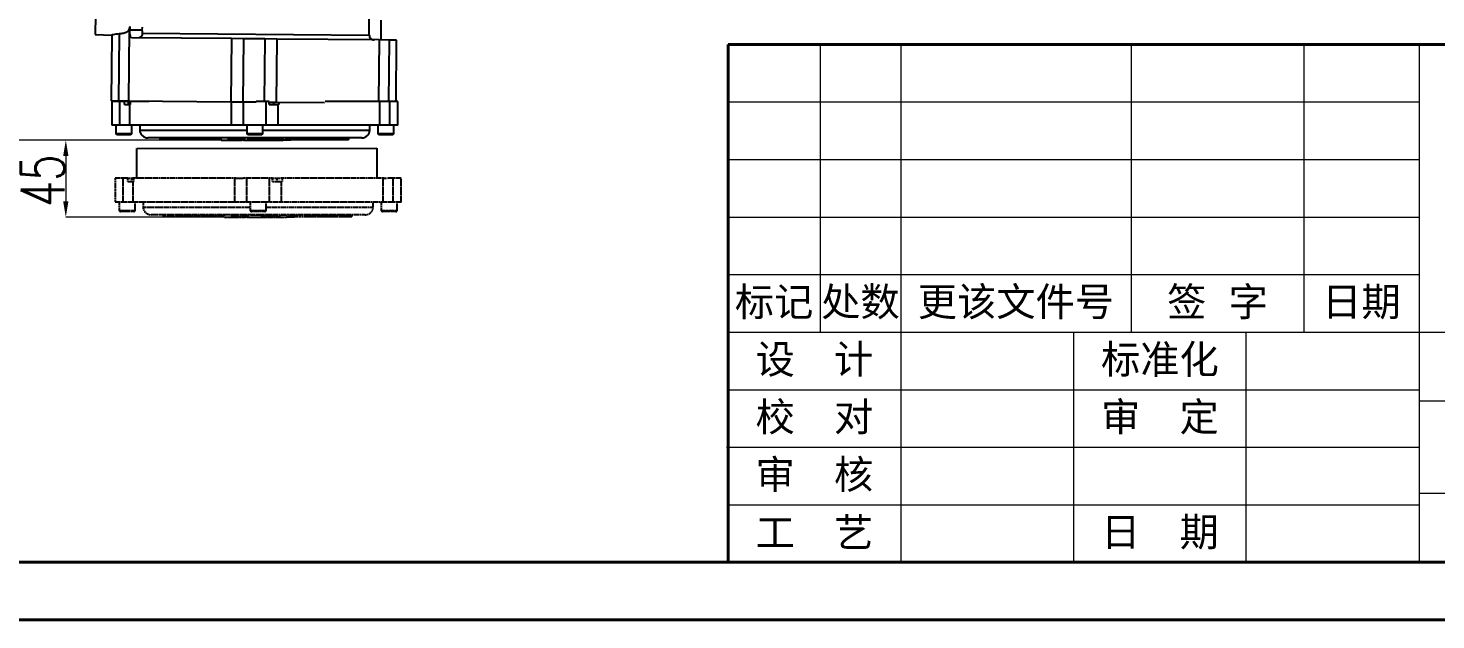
# Model space of a CAD drawing. Header units: millimetres. Extents: x 2055 to 5101, y 917 to 3070.
# Drawn here: x 3318 to 4205, y 917 to 1289 of the extents above; entities that cross this region are included whole.
import ezdxf

# ---------------------------------------------------------------- set-up
doc = ezdxf.new("R2010")
doc.units = ezdxf.units.MM
doc.linetypes.add('DASHED', pattern=[0.75, 0.5, -0.25])
for name, color, linetype, lineweight in [('AM_5', 3, 'Continuous', 25), ('AM_BOR', 7, 'Continuous', 50), ('文字', 7, 'Continuous', 13), ('粗实线', 7, 'Continuous', 40), ('细实线', 3, 'Continuous', 13)]:
    doc.layers.add(name, color=color, linetype=linetype, lineweight=lineweight)
doc.styles.add('SLDTEXTSTYLE1', font='txt.shx', dxfattribs={"width": 0.7, "bigfont": 'gbcbig.shx'})
doc.styles.get("Standard").update_dxf_attribs({"font": 'arial.ttf'})
doc.dimstyles.new('SLDDIMSTYLE12$0', dxfattribs={"dimtxt": 12, "dimasz": 10, "dimexe": 0, "dimexo": 0.0625, "dimgap": 0.875, "dimtad": 1, "dimdec": 1, "dimlfac": 1.8, "dimrnd": 1e-09, "dimzin": 12, "dimdsep": 46, "dimtxsty": 'SLDTEXTSTYLE1', "dimcen": 0.09, "dimdle": 8.16, "dimclrd": 3, "dimclre": 3, "dimadec": 0, "dimazin": 3, "dimtfac": 1, "dimtdec": 1, "dimtofl": 0, "dimtmove": 0, "dimatfit": 3, "dimfxl": 0, "dimfrac": 2, "dimtolj": 1, "dimlwd": 5, "dimlwe": 5, "dimarcsym": 0})

# ---------------------------------------------------------------- blocks, each defined once
blk = doc.blocks.new('*D70')
at = {"layer": 'AM_5', "color": 3, "lineweight": 5, "transparency": 16777216}
blk.add_line((3463.19, 1557.69), (3097.12, 1557.69), dxfattribs=at)
at = {"layer": 'AM_5', "color": 3, "linetype": 'Continuous', "lineweight": 5, "transparency": 16777216}
for p, q in [((3097.12, 1547.69), (3097.12, 1228.81)), ((3461.3, 1218.81), (3097.12, 1218.81))]:
    blk.add_line(p, q, dxfattribs=at)
at = {"layer": 'AM_5', "color": 3, "transparency": 16777216}
for points in [[(3095.45, 1547.69), (3098.79, 1547.69), (3097.12, 1557.69)], [(3095.45, 1228.81), (3098.79, 1228.81), (3097.12, 1218.81)]]:
    blk.add_solid(points, dxfattribs=at)
at = {"layer": 'Defpoints', "color": 0, "transparency": 16777216}
for p in [(3463.26, 1557.69), (3097.12, 1218.81), (3461.36, 1218.81)]:
    blk.add_point(p, dxfattribs=at)
at = {"layer": 'AM_5', "color": 0, "transparency": 16777216, "insert": (3082.53, 1329.07), "char_height": 12, "attachment_point": 5, "rotation": 90, "style": 'SLDTEXTSTYLE1'}
blk.add_mtext('\\A1;{\\H2.28571x;340}', dxfattribs=at)
blk = doc.blocks.new('*D79')
at = {"layer": 'AM_5', "color": 3, "lineweight": 5, "transparency": 16777216}
blk.add_line((3461.3, 1218.81), (3342.15, 1218.81), dxfattribs=at)
at = {"layer": 'AM_5', "color": 3, "linetype": 'Continuous', "lineweight": 5, "transparency": 16777216}
for p, q in [((3342.15, 1208.81), (3342.15, 1180.33)), ((3460.41, 1170.33), (3342.15, 1170.33))]:
    blk.add_line(p, q, dxfattribs=at)
at = {"layer": 'AM_5', "color": 3, "transparency": 16777216}
for points in [[(3340.49, 1208.81), (3343.82, 1208.81), (3342.15, 1218.81)], [(3340.49, 1180.33), (3343.82, 1180.33), (3342.15, 1170.33)]]:
    blk.add_solid(points, dxfattribs=at)
at = {"layer": 'Defpoints', "color": 0, "transparency": 16777216}
for p in [(3461.36, 1218.81), (3342.15, 1170.33), (3460.47, 1170.33)]:
    blk.add_point(p, dxfattribs=at)
at = {"layer": 'AM_5', "color": 0, "transparency": 16777216, "insert": (3327.56, 1193.26), "char_height": 12, "attachment_point": 5, "rotation": 90, "style": 'SLDTEXTSTYLE1'}
blk.add_mtext('\\A1;{\\H2.28571x;45}', dxfattribs=at)
blk = doc.blocks.new('rA3')
at = {"layer": '粗实线'}
for p, q in [((568.38, 174.26), (568.38, 129.26)), ((748.38, 174.26), (568.38, 174.26)), ((358.38, 129.26), (748.38, 129.26)), ((333.38, 124.26), (753.38, 124.26))]:
    blk.add_line(p, q, dxfattribs=at)
at = {"layer": '细实线'}
for p, q in [((576.38, 174.26), (576.38, 149.26)), ((583.38, 174.26), (583.38, 149.26)), ((603.38, 174.26), (603.38, 149.26)), ((618.38, 174.26), (618.38, 149.26)), ((628.38, 174.26), (628.38, 129.26)), ((568.38, 169.26), (628.38, 169.26)), ((628.38, 169.26), (628.38, 129.26)), ((568.38, 164.26), (628.38, 164.26)), ((568.38, 159.26), (628.38, 159.26)), ((568.38, 154.26), (628.38, 154.26)), ((568.38, 149.26), (688.38, 149.26)), ((583.38, 149.26), (583.38, 129.26)), ((598.38, 149.26), (598.38, 129.26)), ((613.38, 129.26), (613.38, 149.26)), ((568.38, 144.26), (628.38, 144.26)), ((688.38, 143.26), (628.38, 143.26)), ((568.25, 139.26), (628.38, 139.26)), ((628.38, 135.26), (688.38, 135.26)), ((568.38, 134.26), (628.38, 134.26))]:
    blk.add_line(p, q, dxfattribs=at)
at = {"layer": '文字', "char_height": 2.5, "width": 72, "attachment_point": 5}
for s, insert in [('{\\fSimSun|b0|i0|c134|p2;标记}', (572.38, 151.76)), ('{\\fSimSun|b0|i0|c134|p2;处数}', (579.88, 151.76)), ('{\\fSimSun|b0|i0|c134|p2;更该文件号}', (593.38, 151.76)), ('{\\fSimSun|b0|i0|c134|p54;签}  {\\fSimSun|b0|i0|c134|p54;字}', (610.88, 151.76)), ('{\\fSimSun|b0|i0|c134|p54;日期}', (623.38, 151.76)), ('{\\fSimSun|b0|i0|c134|p2;设  计}', (575.88, 146.76)), ('{\\fSimSun|b0|i0|c134|p2;标准化}', (605.88, 146.76)), ('{\\fSimSun|b0|i0|c134|p2;校  对}', (575.88, 141.76)), ('{\\fSimSun|b0|i0|c134|p2;审  定}', (605.88, 141.76)), ('{\\fSimSun|b0|i0|c134|p2;审  核}', (575.88, 136.76)), ('{\\fSimSun|b0|i0|c134|p2;工  艺}', (575.88, 131.76)), ('{\\fSimSun|b0|i0|c134|p2;日  期}', (605.88, 131.76))]:
    blk.add_mtext(s, dxfattribs=dict(at, insert=insert))

msp = doc.modelspace()

# ---------------------------------------------------------------- linework, layer by layer
at = {"color": 7, "linetype": 'Continuous', "lineweight": 25}
for p, q in [((3533.236, 1285.033), (3533.785, 1344.336)), ((3361.196, 1335.5), (3360.733, 1285.502)), ((3540.651, 1281.964), (3540.767, 1294.49)), ((3360.733, 1285.502), (3371.125, 1285.043)), ((3375.704, 1285.747), (3375.313, 1243.492)), ((3382.056, 1288.907), (3381.635, 1243.434)), ((3382.46, 1290.368), (3382.056, 1288.907)), ((3382.46, 1290.368), (3382.442, 1288.428)), ((3382.442, 1288.428), (3390.119, 1288.357)), ((3390.134, 1289.952), (3390.119, 1288.357)), ((3390.199, 1286.357), (3533.236, 1285.033)), ((3371.029, 1285.071), (3370.645, 1243.536)), ((3446.399, 1282.836), (3383.606, 1283.417)), ((3446.399, 1282.836), (3446.029, 1242.838)), ((3453.971, 1282.766), (3446.399, 1282.836)), ((3453.971, 1282.766), (3453.601, 1242.768)), ((3467.451, 1282.641), (3453.971, 1282.766)), ((3467.451, 1282.641), (3467.087, 1243.314)), ((3475.023, 1282.571), (3467.451, 1282.641)), ((3475.023, 1282.571), (3474.653, 1242.573)), ((3539.417, 1281.975), (3475.023, 1282.571)), ((3539.417, 1281.975), (3539.059, 1243.314)), ((3545.739, 1281.917), (3539.417, 1281.975)), ((3545.739, 1281.917), (3545.382, 1243.314)), ((3550.407, 1281.874), (3545.739, 1281.917)), ((3550.05, 1243.314), (3550.407, 1281.874)), ((3375.313, 1243.492), (3370.645, 1243.536)), ((3371.058, 1243.314), (3371.058, 1228.314)), ((3376.083, 1243.314), (3371.058, 1243.314)), ((3381.635, 1243.434), (3375.313, 1243.492)), ((3375.658, 1243.489), (3375.658, 1243.314)), ((3376.083, 1228.314), (3376.083, 1243.314)), ((3379.163, 1243.314), (3376.083, 1243.314)), ((3379.163, 1241.314), (3379.163, 1243.314)), ((3381.599, 1243.314), (3379.163, 1243.314)), ((3379.163, 1241.314), (3382.524, 1241.314)), ((3381.599, 1241.314), (3381.599, 1243.314)), ((3382.616, 1243.314), (3381.599, 1243.314)), ((3446.029, 1242.838), (3381.635, 1243.434)), ((3381.658, 1243.314), (3381.658, 1243.434)), ((3382.524, 1228.314), (3382.524, 1241.314)), ((3382.524, 1241.314), (3382.616, 1241.314)), ((3382.616, 1243.314), (3382.616, 1241.314)), ((3394.649, 1243.314), (3382.616, 1243.314)), ((3388.658, 1243.369), (3388.658, 1243.314)), ((3453.601, 1242.768), (3446.029, 1242.838)), ((3446.439, 1228.314), (3446.439, 1242.834)), ((3461.986, 1242.69), (3453.601, 1242.768)), ((3454.008, 1228.314), (3454.008, 1242.764)), ((3468.309, 1243.314), (3461.997, 1243.314)), ((3468.309, 1228.314), (3468.309, 1243.314)), ((3470.09, 1243.314), (3468.309, 1243.314)), ((3470.09, 1241.314), (3470.09, 1243.314)), ((3474.653, 1242.573), (3470.09, 1242.615)), ((3470.09, 1241.314), (3475.877, 1241.314)), ((3470.242, 1241.314), (3470.242, 1242.614)), ((3473.034, 1241.314), (3473.034, 1242.588)), ((3505.078, 1242.292), (3474.653, 1242.573)), ((3475.877, 1228.314), (3475.877, 1241.314)), ((3475.877, 1241.314), (3476.361, 1241.314)), ((3476.361, 1242.557), (3476.361, 1241.314)), ((3539.792, 1243.314), (3505.44, 1243.314)), ((3539.792, 1228.314), (3539.792, 1243.314)), ((3546.233, 1243.314), (3539.792, 1243.314)), ((3546.233, 1228.314), (3546.233, 1243.314)), ((3551.258, 1243.314), (3546.233, 1243.314)), ((3551.258, 1228.314), (3551.258, 1243.314)), ((3376.083, 1228.314), (3371.058, 1228.314)), ((3373.658, 1228.314), (3373.658, 1223.064)), ((3382.524, 1228.314), (3376.083, 1228.314)), ((3446.439, 1228.314), (3382.524, 1228.314)), ((3383.658, 1223.064), (3383.658, 1228.314)), ((3388.658, 1228.314), (3388.74, 1225.183)), ((3388.74, 1225.183), (3456.158, 1225.183)), ((3454.008, 1228.314), (3446.439, 1228.314)), ((3468.309, 1228.314), (3454.008, 1228.314)), ((3456.158, 1228.314), (3456.158, 1223.064)), ((3466.158, 1223.064), (3466.158, 1228.314)), ((3466.158, 1225.183), (3533.576, 1225.183)), ((3475.877, 1228.314), (3468.309, 1228.314)), ((3539.792, 1228.314), (3475.877, 1228.314)), ((3533.576, 1225.183), (3533.658, 1228.314)), ((3538.658, 1228.314), (3538.658, 1223.064)), ((3546.233, 1228.314), (3539.792, 1228.314)), ((3551.258, 1228.314), (3546.233, 1228.314)), ((3548.658, 1223.064), (3548.658, 1228.314)), ((3373.658, 1223.064), (3378.658, 1223.064)), ((3378.658, 1222.314), (3374.408, 1222.314)), ((3378.658, 1223.064), (3383.658, 1223.064)), ((3382.908, 1222.314), (3378.658, 1222.314)), ((3528.578, 1220.314), (3393.738, 1220.314)), ((3401.54, 1219.314), (3401.54, 1220.314)), ((3401.54, 1219.314), (3410.456, 1219.314)), ((3402.683, 1219.314), (3402.683, 1219.189)), ((3409.791, 1219.314), (3409.791, 1219.189)), ((3410.456, 1219.314), (3410.456, 1220.314)), ((3410.456, 1219.314), (3410.636, 1219.314)), ((3410.636, 1219.314), (3410.636, 1220.314)), ((3410.67, 1219.189), (3410.67, 1220.314)), ((3411.713, 1219.314), (3411.713, 1220.314)), ((3411.713, 1219.314), (3412.001, 1219.314)), ((3411.861, 1219.189), (3411.861, 1219.314)), ((3412.028, 1219.314), (3412.028, 1220.314)), ((3412.028, 1219.314), (3412.596, 1219.314)), ((3412.596, 1219.314), (3412.596, 1220.314)), ((3413.593, 1219.314), (3413.593, 1220.314)), ((3413.593, 1219.314), (3414.19, 1219.314)), ((3414.19, 1219.314), (3414.19, 1220.314)), ((3415.194, 1219.314), (3415.194, 1220.314)), ((3415.194, 1219.314), (3415.223, 1219.314)), ((3415.223, 1219.314), (3415.223, 1220.314)), ((3415.223, 1219.314), (3415.764, 1219.314)), ((3415.764, 1219.314), (3415.764, 1220.314)), ((3416.731, 1219.314), (3416.731, 1220.314)), ((3416.731, 1219.314), (3417.072, 1219.314)), ((3417.072, 1219.314), (3417.072, 1220.314)), ((3418.002, 1219.314), (3418.002, 1220.314)), ((3418.002, 1219.314), (3418.739, 1219.314)), ((3418.535, 1219.189), (3418.535, 1219.314)), ((3418.739, 1219.314), (3418.739, 1220.314)), ((3418.739, 1219.314), (3420.035, 1219.314)), ((3420.035, 1219.314), (3420.035, 1220.314)), ((3420.035, 1219.314), (3421.728, 1219.314)), ((3421.728, 1219.314), (3421.728, 1220.314)), ((3421.761, 1219.314), (3422.045, 1219.314)), ((3422.045, 1219.314), (3422.045, 1220.314)), ((3422.045, 1219.314), (3423.003, 1219.314)), ((3422.409, 1219.314), (3422.409, 1219.189)), ((3423.003, 1219.314), (3423.003, 1220.314)), ((3423.698, 1219.189), (3423.698, 1220.314)), ((3424.045, 1219.314), (3424.045, 1220.314)), ((3426.251, 1219.314), (3426.251, 1220.314)), ((3426.251, 1219.314), (3428.348, 1219.314)), ((3428.348, 1219.314), (3428.348, 1220.314)), ((3428.348, 1219.314), (3429.214, 1219.314)), ((3429.214, 1219.314), (3429.214, 1220.314)), ((3430.229, 1219.189), (3430.229, 1219.314)), ((3430.231, 1219.314), (3430.231, 1220.314)), ((3430.231, 1219.314), (3433.425, 1219.314)), ((3433.425, 1219.314), (3433.425, 1220.314)), ((3434.95, 1219.314), (3434.95, 1220.314)), ((3435.232, 1219.189), (3435.232, 1219.314)), ((3436.629, 1219.314), (3436.629, 1220.314)), ((3436.676, 1219.314), (3437.407, 1219.314)), ((3437.407, 1219.314), (3437.407, 1220.314)), ((3437.623, 1219.314), (3437.623, 1220.314)), ((3438.782, 1219.314), (3438.782, 1220.314)), ((3439.026, 1219.189), (3439.026, 1220.314)), ((3439.2, 1219.314), (3439.947, 1219.314)), ((3439.947, 1218.814), (3439.947, 1220.314)), ((3439.947, 1218.814), (3446.319, 1218.814)), ((3444.485, 1219.314), (3444.485, 1220.314)), ((3446.101, 1219.314), (3446.101, 1220.314)), ((3446.101, 1219.314), (3452.438, 1219.314)), ((3446.319, 1218.814), (3446.319, 1219.314)), ((3447.103, 1219.189), (3447.103, 1219.314)), ((3451.976, 1218.814), (3451.976, 1219.314)), ((3451.976, 1218.814), (3453.017, 1218.814)), ((3452.438, 1219.314), (3452.438, 1220.314)), ((3452.499, 1219.314), (3452.573, 1219.314)), ((3453.017, 1218.814), (3453.017, 1219.314)), ((3454.086, 1218.814), (3453.017, 1218.814)), ((3453.715, 1219.314), (3453.715, 1220.314)), ((3453.715, 1219.314), (3453.89, 1219.314)), ((3453.89, 1219.314), (3453.89, 1220.314)), ((3454.086, 1218.814), (3454.086, 1219.314)), ((3454.086, 1218.814), (3454.36, 1218.814)), ((3454.36, 1218.814), (3454.36, 1219.314)), ((3454.36, 1218.814), (3456.956, 1218.814)), ((3454.753, 1219.314), (3454.753, 1220.314)), ((3454.753, 1219.314), (3454.938, 1219.314)), ((3454.938, 1219.314), (3454.938, 1220.314)), ((3456.158, 1223.064), (3466.158, 1223.064)), ((3465.408, 1222.314), (3456.908, 1222.314)), ((3456.956, 1218.814), (3456.956, 1220.314)), ((3456.956, 1218.814), (3457.47, 1218.814)), ((3457.47, 1218.814), (3457.47, 1220.314)), ((3457.47, 1218.814), (3458.261, 1218.814)), ((3458.261, 1218.814), (3458.261, 1220.314)), ((3458.261, 1218.814), (3458.371, 1218.814)), ((3458.371, 1218.814), (3458.371, 1220.314)), ((3458.371, 1218.814), (3459.452, 1218.814)), ((3459.452, 1218.814), (3459.452, 1220.314)), ((3459.452, 1218.814), (3460.236, 1218.814)), ((3460.236, 1218.814), (3460.236, 1220.314)), ((3460.236, 1218.814), (3461.358, 1218.814)), ((3461.358, 1218.814), (3461.358, 1220.314)), ((3461.358, 1218.814), (3462.301, 1218.814)), ((3462.301, 1218.814), (3462.301, 1220.314)), ((3462.301, 1218.814), (3463.382, 1218.814)), ((3463.382, 1218.814), (3463.382, 1220.314)), ((3463.382, 1218.814), (3463.938, 1218.814)), ((3463.513, 1219.314), (3463.513, 1220.314)), ((3463.513, 1219.314), (3463.716, 1219.314)), ((3463.938, 1218.814), (3463.938, 1219.314)), ((3464.066, 1219.314), (3464.066, 1220.314)), ((3464.066, 1219.314), (3464.613, 1219.314)), ((3464.833, 1219.314), (3464.833, 1220.314)), ((3464.833, 1219.314), (3464.953, 1219.314)), ((3464.953, 1219.314), (3464.953, 1220.314)), ((3466.407, 1218.814), (3466.407, 1219.314)), ((3466.521, 1219.314), (3466.521, 1220.314)), ((3466.521, 1219.314), (3467.171, 1219.314)), ((3467.171, 1219.314), (3467.171, 1220.314)), ((3467.177, 1218.814), (3467.177, 1219.314)), ((3467.349, 1219.314), (3467.349, 1220.314)), ((3467.349, 1219.314), (3468.276, 1219.314)), ((3467.607, 1218.814), (3467.607, 1219.314)), ((3468.276, 1219.314), (3468.276, 1220.314)), ((3468.333, 1218.814), (3468.333, 1219.314)), ((3468.333, 1218.814), (3468.805, 1218.814)), ((3468.805, 1218.814), (3468.805, 1219.314)), ((3468.908, 1218.814), (3468.908, 1219.314)), ((3468.987, 1218.814), (3468.987, 1219.314)), ((3468.987, 1218.814), (3469.464, 1218.814)), ((3469.464, 1218.814), (3469.464, 1219.314)), ((3469.464, 1218.814), (3471.449, 1218.814)), ((3469.633, 1219.314), (3469.633, 1220.314)), ((3469.832, 1219.314), (3469.832, 1220.314)), ((3469.832, 1219.314), (3469.952, 1219.314)), ((3469.952, 1219.314), (3469.952, 1220.314)), ((3471.057, 1219.314), (3471.057, 1220.314)), ((3471.057, 1219.314), (3471.659, 1219.314)), ((3471.449, 1218.814), (3471.449, 1219.314)), ((3471.449, 1218.814), (3472.65, 1218.814)), ((3471.659, 1219.314), (3471.659, 1220.314)), ((3471.832, 1219.314), (3471.832, 1220.314)), ((3471.832, 1219.314), (3472.759, 1219.314)), ((3472.65, 1218.814), (3472.65, 1219.314)), ((3472.65, 1218.814), (3474.983, 1218.814)), ((3472.759, 1219.314), (3472.759, 1220.314)), ((3472.759, 1219.314), (3473.421, 1219.314)), ((3473.421, 1219.314), (3473.421, 1220.314)), ((3474.772, 1219.314), (3474.772, 1220.314)), ((3474.807, 1219.314), (3474.807, 1220.314)), ((3474.983, 1218.814), (3474.983, 1220.314)), ((3474.983, 1218.814), (3476.183, 1218.814)), ((3476.183, 1218.814), (3476.183, 1220.314)), ((3476.183, 1218.814), (3476.547, 1218.814)), ((3476.547, 1218.814), (3476.547, 1220.314)), ((3476.547, 1218.814), (3477.136, 1218.814)), ((3477.136, 1218.814), (3477.136, 1220.314)), ((3477.136, 1218.814), (3478.05, 1218.814)), ((3478.05, 1218.814), (3478.05, 1220.314)), ((3478.05, 1218.814), (3478.407, 1218.814)), ((3478.407, 1218.814), (3478.407, 1220.314)), ((3478.527, 1218.814), (3478.527, 1220.314)), ((3478.564, 1218.814), (3478.564, 1220.314)), ((3478.564, 1218.814), (3478.963, 1218.814)), ((3478.963, 1218.814), (3478.963, 1220.314)), ((3483.73, 1218.814), (3478.963, 1218.814)), ((3480.856, 1219.314), (3480.856, 1220.314)), ((3482.646, 1219.314), (3482.646, 1220.314)), ((3482.646, 1219.314), (3483.121, 1219.314)), ((3483.121, 1219.314), (3483.121, 1220.314)), ((3483.73, 1218.814), (3483.73, 1219.314)), ((3485.155, 1219.314), (3485.155, 1220.314)), ((3485.155, 1219.314), (3485.489, 1219.314)), ((3485.489, 1219.314), (3485.489, 1220.314)), ((3485.489, 1219.314), (3485.942, 1219.314)), ((3485.942, 1219.314), (3485.942, 1220.314)), ((3487.813, 1219.314), (3487.813, 1220.314)), ((3487.813, 1219.314), (3492.258, 1219.314)), ((3492.258, 1219.314), (3492.258, 1220.314)), ((3494.049, 1219.314), (3494.049, 1220.314)), ((3494.081, 1219.314), (3494.448, 1219.314)), ((3494.448, 1219.314), (3494.448, 1220.314)), ((3494.448, 1219.314), (3494.777, 1219.314)), ((3494.777, 1219.314), (3494.777, 1220.314)), ((3494.777, 1219.314), (3494.783, 1219.314)), ((3494.783, 1219.314), (3494.783, 1220.314)), ((3494.783, 1219.314), (3495.457, 1219.314)), ((3495.457, 1219.314), (3495.457, 1220.314)), ((3496.346, 1219.314), (3496.346, 1220.314)), ((3496.346, 1219.314), (3497.482, 1219.314)), ((3497.482, 1219.314), (3497.482, 1220.314)), ((3498.59, 1219.314), (3498.59, 1220.314)), ((3498.59, 1219.314), (3498.725, 1219.314)), ((3498.725, 1219.314), (3498.725, 1220.314)), ((3498.725, 1219.314), (3499.328, 1219.314)), ((3499.328, 1219.314), (3499.328, 1220.314)), ((3500.282, 1219.314), (3500.282, 1220.314)), ((3500.282, 1219.314), (3500.728, 1219.314)), ((3500.728, 1219.314), (3500.728, 1220.314)), ((3500.728, 1219.314), (3501.367, 1219.314)), ((3501.367, 1219.314), (3501.367, 1220.314)), ((3501.367, 1219.314), (3501.61, 1219.314)), ((3501.639, 1219.314), (3501.639, 1220.314)), ((3501.639, 1219.314), (3502.279, 1219.314)), ((3502.279, 1219.314), (3502.279, 1220.314)), ((3503.327, 1219.314), (3503.327, 1219.189)), ((3503.445, 1219.314), (3503.445, 1220.314)), ((3503.445, 1219.314), (3504.127, 1219.314)), ((3504.2, 1219.314), (3504.2, 1220.314)), ((3504.739, 1219.314), (3504.739, 1220.314)), ((3505.138, 1219.189), (3505.138, 1219.314)), ((3505.598, 1219.314), (3505.598, 1220.314)), ((3505.631, 1219.314), (3505.695, 1219.314)), ((3505.695, 1219.314), (3505.695, 1220.314)), ((3507.489, 1219.314), (3507.489, 1220.314)), ((3507.854, 1219.314), (3507.854, 1220.314)), ((3507.968, 1219.314), (3508.312, 1219.314)), ((3508.312, 1219.314), (3508.312, 1220.314)), ((3508.346, 1219.314), (3509.667, 1219.314)), ((3509.667, 1219.314), (3509.667, 1220.314)), ((3509.667, 1219.314), (3509.834, 1219.314)), ((3509.834, 1219.314), (3509.834, 1220.314)), ((3509.834, 1219.314), (3511.007, 1219.314)), ((3511.007, 1219.314), (3511.007, 1220.314)), ((3511.007, 1219.314), (3511.117, 1219.314)), ((3511.117, 1219.314), (3511.117, 1220.314)), ((3511.117, 1219.314), (3511.331, 1219.314)), ((3511.331, 1219.314), (3511.331, 1220.314)), ((3511.331, 1219.314), (3511.98, 1219.314)), ((3511.81, 1219.189), (3511.81, 1219.314)), ((3516.269, 1219.314), (3516.269, 1220.314)), ((3520.287, 1219.189), (3520.287, 1220.314)), ((3538.658, 1223.064), (3548.658, 1223.064)), ((3547.908, 1222.314), (3539.408, 1222.314)), ((3386.864, 1213.704), (3537.996, 1213.896)), ((3386.864, 1209.078), (3386.864, 1213.704)), ((3386.864, 1194.834), (3386.864, 1209.078)), ((3537.996, 1213.896), (3537.996, 1194.834))]:
    msp.add_line(p, q, dxfattribs=at)
at = {"color": 7, "linetype": 'DASHED', "lineweight": 25}
for p, q in [((3373.156, 1194.834), (3373.156, 1179.834)), ((3378.181, 1194.834), (3373.156, 1194.834)), ((3378.181, 1179.834), (3378.181, 1194.834)), ((3381.261, 1194.834), (3378.181, 1194.834)), ((3381.261, 1192.834), (3381.261, 1194.834)), ((3381.302, 1194.834), (3381.261, 1194.834)), ((3381.261, 1192.834), (3384.622, 1192.834)), ((3381.302, 1194.834), (3384.016, 1194.834)), ((3383.697, 1192.834), (3383.697, 1194.834)), ((3449.122, 1194.834), (3384.016, 1194.834)), ((3384.622, 1179.834), (3384.622, 1192.834)), ((3384.622, 1192.834), (3384.714, 1192.834)), ((3384.714, 1194.834), (3384.714, 1192.834)), ((3448.537, 1179.834), (3448.537, 1194.834)), ((3449.122, 1194.834), (3453.828, 1194.834)), ((3456.106, 1194.834), (3453.828, 1194.834)), ((3456.106, 1179.834), (3456.106, 1194.834)), ((3470.407, 1194.834), (3456.106, 1194.834)), ((3470.407, 1179.834), (3470.407, 1194.834)), ((3472.188, 1194.834), (3470.407, 1194.834)), ((3472.188, 1194.834), (3477.39, 1194.834)), ((3472.188, 1192.834), (3472.188, 1194.834)), ((3472.188, 1192.834), (3477.975, 1192.834)), ((3472.34, 1192.834), (3472.34, 1194.834)), ((3475.132, 1192.834), (3475.132, 1194.834)), ((3542.496, 1194.834), (3477.39, 1194.834)), ((3477.975, 1179.834), (3477.975, 1192.834)), ((3477.975, 1192.834), (3478.459, 1192.834)), ((3478.459, 1194.834), (3478.459, 1192.834)), ((3541.89, 1179.834), (3541.89, 1194.834)), ((3542.496, 1194.834), (3544.709, 1194.834)), ((3548.331, 1194.834), (3544.709, 1194.834)), ((3548.331, 1179.834), (3548.331, 1194.834)), ((3553.356, 1194.834), (3548.331, 1194.834)), ((3553.356, 1179.834), (3553.356, 1194.834)), ((3378.181, 1179.834), (3373.156, 1179.834)), ((3375.756, 1179.834), (3375.756, 1174.584)), ((3384.622, 1179.834), (3378.181, 1179.834)), ((3448.537, 1179.834), (3384.622, 1179.834)), ((3385.756, 1174.584), (3385.756, 1179.834)), ((3390.756, 1179.834), (3390.838, 1176.703)), ((3456.106, 1179.834), (3448.537, 1179.834)), ((3470.407, 1179.834), (3456.106, 1179.834)), ((3458.256, 1179.834), (3458.256, 1174.584)), ((3468.256, 1174.584), (3468.256, 1179.834)), ((3477.975, 1179.834), (3470.407, 1179.834)), ((3541.89, 1179.834), (3477.975, 1179.834)), ((3535.674, 1176.703), (3535.756, 1179.834)), ((3540.756, 1179.834), (3540.756, 1174.584)), ((3548.331, 1179.834), (3541.89, 1179.834)), ((3553.356, 1179.834), (3548.331, 1179.834)), ((3550.756, 1174.584), (3550.756, 1179.834)), ((3375.756, 1174.584), (3380.756, 1174.584)), ((3380.756, 1173.834), (3376.506, 1173.834)), ((3380.756, 1174.584), (3385.756, 1174.584)), ((3385.006, 1173.834), (3380.756, 1173.834)), ((3390.838, 1176.703), (3458.256, 1176.703)), ((3530.676, 1171.834), (3395.836, 1171.834)), ((3403.638, 1170.834), (3403.638, 1171.834)), ((3403.638, 1170.834), (3412.554, 1170.834)), ((3404.782, 1170.834), (3404.782, 1170.709)), ((3411.889, 1170.834), (3411.889, 1170.709)), ((3412.554, 1170.834), (3412.554, 1171.834)), ((3412.554, 1170.834), (3412.734, 1170.834)), ((3412.734, 1170.834), (3412.734, 1171.834)), ((3412.768, 1170.709), (3412.768, 1171.834)), ((3413.811, 1170.834), (3413.811, 1171.834)), ((3413.811, 1170.834), (3414.099, 1170.834)), ((3413.959, 1170.709), (3413.959, 1170.834)), ((3414.126, 1170.834), (3414.126, 1171.834)), ((3414.126, 1170.834), (3414.694, 1170.834)), ((3414.694, 1170.834), (3414.694, 1171.834)), ((3415.691, 1170.834), (3415.691, 1171.834)), ((3415.691, 1170.834), (3416.288, 1170.834)), ((3416.288, 1170.834), (3416.288, 1171.834)), ((3417.292, 1170.834), (3417.292, 1171.834)), ((3417.292, 1170.834), (3417.321, 1170.834)), ((3417.321, 1170.834), (3417.321, 1171.834)), ((3417.321, 1170.834), (3417.862, 1170.834)), ((3417.862, 1170.834), (3417.862, 1171.834)), ((3418.829, 1170.834), (3418.829, 1171.834)), ((3418.829, 1170.834), (3419.17, 1170.834)), ((3419.17, 1170.834), (3419.17, 1171.834)), ((3420.1, 1170.834), (3420.1, 1171.834)), ((3420.1, 1170.834), (3420.837, 1170.834)), ((3420.633, 1170.709), (3420.633, 1170.834)), ((3420.837, 1170.834), (3420.837, 1171.834)), ((3420.837, 1170.834), (3422.133, 1170.834)), ((3422.133, 1170.834), (3422.133, 1171.834)), ((3422.133, 1170.834), (3423.826, 1170.834)), ((3423.826, 1170.834), (3423.826, 1171.834)), ((3423.86, 1170.834), (3424.143, 1170.834)), ((3424.143, 1170.834), (3424.143, 1171.834)), ((3424.143, 1170.834), (3425.101, 1170.834)), ((3424.507, 1170.834), (3424.507, 1170.709)), ((3425.101, 1170.834), (3425.101, 1171.834)), ((3425.796, 1170.709), (3425.796, 1171.834)), ((3426.143, 1170.834), (3426.143, 1171.834)), ((3428.349, 1170.834), (3428.349, 1171.834)), ((3428.349, 1170.834), (3430.446, 1170.834)), ((3430.446, 1170.834), (3430.446, 1171.834)), ((3430.446, 1170.834), (3431.312, 1170.834)), ((3431.312, 1170.834), (3431.312, 1171.834)), ((3432.327, 1170.709), (3432.327, 1170.834)), ((3432.329, 1170.834), (3432.329, 1171.834)), ((3432.329, 1170.834), (3435.523, 1170.834)), ((3435.523, 1170.834), (3435.523, 1171.834)), ((3437.048, 1170.834), (3437.048, 1171.834)), ((3437.33, 1170.709), (3437.33, 1170.834)), ((3438.727, 1170.834), (3438.727, 1171.834)), ((3438.774, 1170.834), (3439.505, 1170.834)), ((3439.505, 1170.834), (3439.505, 1171.834)), ((3439.721, 1170.834), (3439.721, 1171.834)), ((3440.88, 1170.834), (3440.88, 1171.834)), ((3441.124, 1170.709), (3441.124, 1171.834)), ((3441.298, 1170.834), (3442.045, 1170.834)), ((3442.045, 1170.334), (3442.045, 1171.834)), ((3442.045, 1170.334), (3448.417, 1170.334)), ((3446.583, 1170.834), (3446.583, 1171.834)), ((3448.199, 1170.834), (3448.199, 1171.834)), ((3448.199, 1170.834), (3454.536, 1170.834)), ((3448.417, 1170.334), (3448.417, 1170.834)), ((3449.201, 1170.709), (3449.201, 1170.834)), ((3454.074, 1170.334), (3454.074, 1170.834)), ((3454.074, 1170.334), (3455.115, 1170.334)), ((3454.536, 1170.834), (3454.536, 1171.834)), ((3454.597, 1170.834), (3454.671, 1170.834)), ((3455.115, 1170.334), (3455.115, 1170.834)), ((3456.184, 1170.334), (3455.115, 1170.334)), ((3455.813, 1170.834), (3455.813, 1171.834)), ((3455.813, 1170.834), (3455.988, 1170.834)), ((3455.988, 1170.834), (3455.988, 1171.834)), ((3456.184, 1170.334), (3456.184, 1170.834)), ((3456.184, 1170.334), (3456.458, 1170.334)), ((3456.458, 1170.334), (3456.458, 1170.834)), ((3456.458, 1170.334), (3459.054, 1170.334)), ((3456.851, 1170.834), (3456.851, 1171.834)), ((3456.851, 1170.834), (3457.036, 1170.834)), ((3457.036, 1170.834), (3457.036, 1171.834)), ((3458.256, 1174.584), (3468.256, 1174.584)), ((3467.506, 1173.834), (3459.006, 1173.834)), ((3459.054, 1170.334), (3459.054, 1171.834)), ((3459.054, 1170.334), (3459.568, 1170.334)), ((3459.568, 1170.334), (3459.568, 1171.834)), ((3459.568, 1170.334), (3460.359, 1170.334)), ((3460.359, 1170.334), (3460.359, 1171.834)), ((3460.359, 1170.334), (3460.469, 1170.334)), ((3460.469, 1170.334), (3460.469, 1171.834)), ((3460.469, 1170.334), (3461.55, 1170.334)), ((3461.55, 1170.334), (3461.55, 1171.834)), ((3461.55, 1170.334), (3462.334, 1170.334)), ((3462.334, 1170.334), (3462.334, 1171.834)), ((3462.334, 1170.334), (3463.456, 1170.334)), ((3463.456, 1170.334), (3463.456, 1171.834)), ((3463.456, 1170.334), (3464.399, 1170.334)), ((3464.399, 1170.334), (3464.399, 1171.834)), ((3464.399, 1170.334), (3465.48, 1170.334)), ((3465.48, 1170.334), (3465.48, 1171.834)), ((3465.48, 1170.334), (3466.036, 1170.334)), ((3465.611, 1170.834), (3465.611, 1171.834)), ((3465.611, 1170.834), (3465.814, 1170.834)), ((3466.036, 1170.334), (3466.036, 1170.834)), ((3466.164, 1170.834), (3466.164, 1171.834)), ((3466.164, 1170.834), (3466.711, 1170.834)), ((3466.931, 1170.834), (3466.931, 1171.834)), ((3466.931, 1170.834), (3467.051, 1170.834)), ((3467.051, 1170.834), (3467.051, 1171.834)), ((3468.256, 1176.703), (3535.674, 1176.703)), ((3468.505, 1170.334), (3468.505, 1170.834)), ((3468.619, 1170.834), (3468.619, 1171.834)), ((3468.619, 1170.834), (3469.269, 1170.834)), ((3469.269, 1170.834), (3469.269, 1171.834)), ((3469.275, 1170.334), (3469.275, 1170.834)), ((3469.447, 1170.834), (3469.447, 1171.834)), ((3469.447, 1170.834), (3470.374, 1170.834)), ((3469.705, 1170.334), (3469.705, 1170.834)), ((3470.374, 1170.834), (3470.374, 1171.834)), ((3470.431, 1170.334), (3470.431, 1170.834)), ((3470.431, 1170.334), (3470.903, 1170.334)), ((3470.903, 1170.334), (3470.903, 1170.834)), ((3471.006, 1170.334), (3471.006, 1170.834)), ((3471.085, 1170.334), (3471.085, 1170.834)), ((3471.085, 1170.334), (3471.562, 1170.334)), ((3471.562, 1170.334), (3471.562, 1170.834)), ((3471.562, 1170.334), (3473.547, 1170.334)), ((3471.731, 1170.834), (3471.731, 1171.834)), ((3471.93, 1170.834), (3471.93, 1171.834)), ((3471.93, 1170.834), (3472.05, 1170.834)), ((3472.05, 1170.834), (3472.05, 1171.834)), ((3473.155, 1170.834), (3473.155, 1171.834)), ((3473.155, 1170.834), (3473.757, 1170.834)), ((3473.547, 1170.334), (3473.547, 1170.834)), ((3473.547, 1170.334), (3474.748, 1170.334)), ((3473.757, 1170.834), (3473.757, 1171.834)), ((3473.93, 1170.834), (3473.93, 1171.834)), ((3473.93, 1170.834), (3474.857, 1170.834)), ((3474.748, 1170.334), (3474.748, 1170.834)), ((3474.748, 1170.334), (3477.081, 1170.334)), ((3474.857, 1170.834), (3474.857, 1171.834)), ((3474.857, 1170.834), (3475.519, 1170.834)), ((3475.519, 1170.834), (3475.519, 1171.834)), ((3476.87, 1170.834), (3476.87, 1171.834)), ((3476.905, 1170.834), (3476.905, 1171.834)), ((3477.081, 1170.334), (3477.081, 1171.834)), ((3477.081, 1170.334), (3478.281, 1170.334)), ((3478.281, 1170.334), (3478.281, 1171.834)), ((3478.281, 1170.334), (3478.645, 1170.334)), ((3478.645, 1170.334), (3478.645, 1171.834)), ((3478.645, 1170.334), (3479.234, 1170.334)), ((3479.234, 1170.334), (3479.234, 1171.834)), ((3479.234, 1170.334), (3480.148, 1170.334)), ((3480.148, 1170.334), (3480.148, 1171.834)), ((3480.148, 1170.334), (3480.505, 1170.334)), ((3480.505, 1170.334), (3480.505, 1171.834)), ((3480.625, 1170.334), (3480.625, 1171.834)), ((3480.662, 1170.334), (3480.662, 1171.834)), ((3480.662, 1170.334), (3481.061, 1170.334)), ((3481.061, 1170.334), (3481.061, 1171.834)), ((3485.828, 1170.334), (3481.061, 1170.334)), ((3482.954, 1170.834), (3482.954, 1171.834)), ((3484.744, 1170.834), (3484.744, 1171.834)), ((3484.744, 1170.834), (3485.219, 1170.834)), ((3485.219, 1170.834), (3485.219, 1171.834)), ((3485.828, 1170.334), (3485.828, 1170.834)), ((3487.253, 1170.834), (3487.253, 1171.834)), ((3487.253, 1170.834), (3487.587, 1170.834)), ((3487.587, 1170.834), (3487.587, 1171.834)), ((3487.587, 1170.834), (3488.04, 1170.834)), ((3488.04, 1170.834), (3488.04, 1171.834)), ((3489.911, 1170.834), (3489.911, 1171.834)), ((3489.911, 1170.834), (3494.356, 1170.834)), ((3494.356, 1170.834), (3494.356, 1171.834)), ((3496.147, 1170.834), (3496.147, 1171.834)), ((3496.179, 1170.834), (3496.546, 1170.834)), ((3496.546, 1170.834), (3496.546, 1171.834)), ((3496.546, 1170.834), (3496.875, 1170.834)), ((3496.875, 1170.834), (3496.875, 1171.834)), ((3496.875, 1170.834), (3496.881, 1170.834)), ((3496.881, 1170.834), (3496.881, 1171.834)), ((3496.881, 1170.834), (3497.555, 1170.834)), ((3497.555, 1170.834), (3497.555, 1171.834)), ((3498.444, 1170.834), (3498.444, 1171.834)), ((3498.444, 1170.834), (3499.58, 1170.834)), ((3499.58, 1170.834), (3499.58, 1171.834)), ((3500.688, 1170.834), (3500.688, 1171.834)), ((3500.688, 1170.834), (3500.823, 1170.834)), ((3500.823, 1170.834), (3500.823, 1171.834)), ((3500.823, 1170.834), (3501.426, 1170.834)), ((3501.426, 1170.834), (3501.426, 1171.834)), ((3502.38, 1170.834), (3502.38, 1171.834)), ((3502.38, 1170.834), (3502.826, 1170.834)), ((3502.826, 1170.834), (3502.826, 1171.834)), ((3502.826, 1170.834), (3503.465, 1170.834)), ((3503.465, 1170.834), (3503.465, 1171.834)), ((3503.465, 1170.834), (3503.708, 1170.834)), ((3503.737, 1170.834), (3503.737, 1171.834)), ((3503.737, 1170.834), (3504.377, 1170.834)), ((3504.377, 1170.834), (3504.377, 1171.834)), ((3505.425, 1170.834), (3505.425, 1170.709)), ((3505.543, 1170.834), (3505.543, 1171.834)), ((3505.543, 1170.834), (3506.225, 1170.834)), ((3506.298, 1170.834), (3506.298, 1171.834)), ((3506.837, 1170.834), (3506.837, 1171.834)), ((3507.236, 1170.709), (3507.236, 1170.834)), ((3507.696, 1170.834), (3507.696, 1171.834)), ((3507.729, 1170.834), (3507.793, 1170.834)), ((3507.793, 1170.834), (3507.793, 1171.834)), ((3509.587, 1170.834), (3509.587, 1171.834)), ((3509.952, 1170.834), (3509.952, 1171.834)), ((3510.066, 1170.834), (3510.41, 1170.834)), ((3510.41, 1170.834), (3510.41, 1171.834)), ((3510.444, 1170.834), (3511.765, 1170.834)), ((3511.765, 1170.834), (3511.765, 1171.834)), ((3511.765, 1170.834), (3511.932, 1170.834)), ((3511.932, 1170.834), (3511.932, 1171.834)), ((3511.932, 1170.834), (3513.106, 1170.834)), ((3513.106, 1170.834), (3513.106, 1171.834)), ((3513.106, 1170.834), (3513.215, 1170.834)), ((3513.215, 1170.834), (3513.215, 1171.834)), ((3513.215, 1170.834), (3513.429, 1170.834)), ((3513.429, 1170.834), (3513.429, 1171.834)), ((3513.429, 1170.834), (3514.078, 1170.834)), ((3513.908, 1170.709), (3513.908, 1170.834)), ((3518.367, 1170.834), (3518.367, 1171.834)), ((3522.385, 1170.709), (3522.385, 1171.834)), ((3540.756, 1174.584), (3550.756, 1174.584)), ((3550.006, 1173.834), (3541.506, 1173.834))]:
    msp.add_line(p, q, dxfattribs=at)
at = {"color": 7, "linetype": 'Continuous', "lineweight": 25}
for centre, radius, start, end in [((3536.236, 1285.005), 3, 179.469753, 269.469753), ((3393.738, 1225.314), 5, 181.5, 270), ((3528.578, 1225.314), 5, 270, 358.5), ((3374.408, 1223.064), 0.75, 180, 270), ((3382.908, 1223.064), 0.75, 270, 0), ((3456.908, 1223.064), 0.75, 180, 270), ((3465.408, 1223.064), 0.75, 270, 0), ((3539.408, 1223.064), 0.75, 180, 270), ((3547.908, 1223.064), 0.75, 270, 0)]:
    msp.add_arc(centre, radius, start, end, dxfattribs=at)
at = {"color": 7, "linetype": 'DASHED', "lineweight": 25}
for centre, radius, start, end in [((3376.506, 1174.584), 0.75, 180, 270), ((3385.006, 1174.584), 0.75, 270, 0), ((3395.836, 1176.834), 5, 181.5, 270), ((3459.006, 1174.584), 0.75, 180, 270), ((3467.506, 1174.584), 0.75, 270, 0), ((3530.676, 1176.834), 5, 270, 358.5), ((3541.506, 1174.584), 0.75, 180, 270), ((3550.006, 1174.584), 0.75, 270, 0)]:
    msp.add_arc(centre, radius, start, end, dxfattribs=at)
at = {"color": 7, "linetype": 'Continuous', "lineweight": 25}
for points, knots in [([(3375.704, 1285.747), (3374.972, 1285.684), (3373.509, 1285.558), (3371.955, 1285.26), (3371.087, 1285.061), (3371.116, 1285.068), (3371.126, 1285.07)], [0, 0, 0, 0, 0.27825372, 0.55634194, 0.83738653, 1, 1, 1, 1]), ([(3382.056, 1288.907), (3381.787, 1288.319), (3381.247, 1287.142), (3379.173, 1286.174), (3377.109, 1285.838), (3375.908, 1285.76), (3375.704, 1285.747)], [0, 0, 0, 0, 0.32085521, 0.64300886, 0.93938312, 1, 1, 1, 1]), ([(3383.606, 1283.417), (3383.452, 1283.476), (3383.145, 1283.593), (3382.788, 1284.495), (3382.549, 1285.815), (3382.445, 1287.211), (3382.443, 1288.101), (3382.442, 1288.428)], [0, 0, 0, 0, 0.222939, 0.4460726, 0.6641385, 0.8762871, 1, 1, 1, 1]), ([(3390.199, 1286.357), (3390.199, 1285.995), (3390.201, 1285.273), (3389.817, 1284.305), (3389.167, 1283.56), (3388.585, 1283.372), (3388.287, 1283.374), (3388.285, 1283.374)], [0, 0, 0, 0, 0.1974012, 0.3937141, 0.6821393, 0.9976406, 1, 1, 1, 1]), ([(3390.119, 1288.357), (3390.125, 1287.806), (3390.132, 1287.116), (3390.187, 1286.483), (3390.199, 1286.357)], [0, 0, 0, 0, 0.7994147, 1, 1, 1, 1]), ([(3411.057, 1219.314), (3411.069, 1219.314), (3411.288, 1219.314), (3411.575, 1219.314), (3411.719, 1219.314), (3411.791, 1219.314)], [0, 0, 0, 0, 0.02753705, 0.51337478, 1, 1, 1, 1]), ([(3412.596, 1219.314), (3412.78, 1219.314), (3413.107, 1219.314), (3413.449, 1219.314), (3413.6, 1219.314)], [0, 0, 0, 0, 0.56000533, 1, 1, 1, 1]), ([(3414.19, 1219.314), (3414.374, 1219.314), (3414.702, 1219.314), (3415.043, 1219.314), (3415.194, 1219.314)], [0, 0, 0, 0, 0.5600053, 1, 1, 1, 1]), ([(3415.764, 1219.314), (3415.94, 1219.314), (3416.255, 1219.314), (3416.585, 1219.314), (3416.731, 1219.314)], [0, 0, 0, 0, 0.5599747, 1, 1, 1, 1]), ([(3417.072, 1219.314), (3417.248, 1219.314), (3417.563, 1219.314), (3417.868, 1219.314), (3418.002, 1219.314)], [0, 0, 0, 0, 0.5599933, 1, 1, 1, 1]), ([(3423.003, 1219.314), (3423.179, 1219.314), (3423.443, 1219.314), (3423.684, 1219.314), (3423.677, 1219.314), (3423.674, 1219.314)], [0, 0, 0, 0, 0.5670063, 0.8502239, 1, 1, 1, 1]), ([(3424.045, 1219.314), (3424.374, 1219.314), (3424.962, 1219.314), (3425.735, 1219.314), (3426.076, 1219.314)], [0, 0, 0, 0, 0.5591923, 1, 1, 1, 1]), ([(3429.214, 1219.314), (3429.397, 1219.314), (3429.723, 1219.314), (3430.076, 1219.314), (3430.231, 1219.314)], [0, 0, 0, 0, 0.5599632, 1, 1, 1, 1]), ([(3433.425, 1219.314), (3433.702, 1219.314), (3434.198, 1219.314), (3434.72, 1219.314), (3434.95, 1219.314)], [0, 0, 0, 0, 0.5599781, 1, 1, 1, 1]), ([(3434.95, 1219.314), (3435.256, 1219.314), (3435.803, 1219.314), (3436.376, 1219.314), (3436.629, 1219.314)], [0, 0, 0, 0, 0.5600113, 1, 1, 1, 1]), ([(3437.623, 1219.314), (3437.845, 1219.314), (3438.24, 1219.314), (3438.617, 1219.314), (3438.782, 1219.314)], [0, 0, 0, 0, 0.5598302, 1, 1, 1, 1]), ([(3444.485, 1219.314), (3444.787, 1219.314), (3445.328, 1219.314), (3445.865, 1219.314), (3446.101, 1219.314)], [0, 0, 0, 0, 0.5599894, 1, 1, 1, 1]), ([(3446.319, 1218.814), (3447.098, 1218.814), (3448.65, 1218.814), (3450.663, 1218.814), (3451.842, 1218.814), (3451.931, 1218.814), (3451.976, 1218.814)], [0, 0, 0, 0, 0.2810392, 0.5602761, 0.7796325, 1, 1, 1, 1]), ([(3452.438, 1219.314), (3452.678, 1219.314), (3453.106, 1219.314), (3453.529, 1219.314), (3453.715, 1219.314)], [0, 0, 0, 0, 0.55999831, 1, 1, 1, 1]), ([(3453.916, 1219.314), (3454.004, 1219.314), (3454.284, 1219.314), (3454.562, 1219.314), (3454.753, 1219.314)], [0, 0, 0, 0, 0.3118053, 1, 1, 1, 1]), ([(3463.938, 1218.814), (3463.972, 1218.814), (3464.166, 1218.814), (3464.745, 1218.814), (3465.633, 1218.814), (3466.149, 1218.814), (3466.407, 1218.814)], [0, 0, 0, 0, 0.09617474, 0.54756253, 0.77380244, 1, 1, 1, 1]), ([(3464.953, 1219.314), (3465.245, 1219.314), (3465.766, 1219.314), (3466.29, 1219.314), (3466.521, 1219.314)], [0, 0, 0, 0, 0.5599955, 1, 1, 1, 1]), ([(3466.407, 1218.814), (3466.553, 1218.814), (3466.815, 1218.814), (3467.066, 1218.814), (3467.177, 1218.814)], [0, 0, 0, 0, 0.5597281, 1, 1, 1, 1]), ([(3467.171, 1219.314), (3467.211, 1219.314), (3467.284, 1219.314), (3467.329, 1219.314), (3467.349, 1219.314)], [0, 0, 0, 0, 0.5600137, 1, 1, 1, 1]), ([(3467.177, 1218.814), (3467.256, 1218.814), (3467.397, 1218.814), (3467.543, 1218.814), (3467.607, 1218.814)], [0, 0, 0, 0, 0.5604874, 1, 1, 1, 1]), ([(3467.607, 1218.814), (3467.746, 1218.814), (3467.995, 1218.814), (3468.229, 1218.814), (3468.333, 1218.814)], [0, 0, 0, 0, 0.5582717, 1, 1, 1, 1]), ([(3468.333, 1219.314), (3468.527, 1219.314), (3468.959, 1219.314), (3469.393, 1219.314), (3469.633, 1219.314)], [0, 0, 0, 0, 0.4484377, 1, 1, 1, 1]), ([(3469.952, 1219.314), (3470.157, 1219.314), (3470.523, 1219.314), (3470.894, 1219.314), (3471.057, 1219.314)], [0, 0, 0, 0, 0.5599797, 1, 1, 1, 1]), ([(3471.659, 1219.314), (3471.699, 1219.314), (3471.773, 1219.314), (3471.814, 1219.314), (3471.832, 1219.314)], [0, 0, 0, 0, 0.5600298, 1, 1, 1, 1]), ([(3473.421, 1219.314), (3473.672, 1219.314), (3474.122, 1219.314), (3474.573, 1219.314), (3474.772, 1219.314)], [0, 0, 0, 0, 0.55998218, 1, 1, 1, 1]), ([(3480.856, 1219.314), (3481.399, 1219.314), (3481.956, 1219.314), (3482.459, 1219.314), (3482.471, 1219.314)], [0, 0, 0, 0, 0.9759564, 1, 1, 1, 1]), ([(3483.121, 1219.314), (3483.498, 1219.314), (3484.171, 1219.314), (3484.854, 1219.314), (3485.155, 1219.314)], [0, 0, 0, 0, 0.559995, 1, 1, 1, 1]), ([(3485.942, 1219.314), (3486.288, 1219.314), (3486.908, 1219.314), (3487.536, 1219.314), (3487.813, 1219.314)], [0, 0, 0, 0, 0.5600034, 1, 1, 1, 1]), ([(3492.258, 1219.314), (3492.589, 1219.314), (3493.181, 1219.314), (3493.784, 1219.314), (3494.049, 1219.314)], [0, 0, 0, 0, 0.5599966, 1, 1, 1, 1]), ([(3495.457, 1219.314), (3495.613, 1219.314), (3495.891, 1219.314), (3496.207, 1219.314), (3496.346, 1219.314)], [0, 0, 0, 0, 0.5599432, 1, 1, 1, 1]), ([(3497.482, 1219.314), (3497.693, 1219.314), (3498.07, 1219.314), (3498.431, 1219.314), (3498.59, 1219.314)], [0, 0, 0, 0, 0.559995, 1, 1, 1, 1]), ([(3499.328, 1219.314), (3499.501, 1219.314), (3499.81, 1219.314), (3500.138, 1219.314), (3500.282, 1219.314)], [0, 0, 0, 0, 0.5599861, 1, 1, 1, 1]), ([(3502.279, 1219.314), (3502.491, 1219.314), (3502.87, 1219.314), (3503.269, 1219.314), (3503.445, 1219.314)], [0, 0, 0, 0, 0.5599979, 1, 1, 1, 1]), ([(3504.2, 1219.314), (3504.324, 1219.314), (3504.545, 1219.314), (3504.68, 1219.314), (3504.739, 1219.314)], [0, 0, 0, 0, 0.5599288, 1, 1, 1, 1]), ([(3504.739, 1219.314), (3504.897, 1219.314), (3505.179, 1219.314), (3505.47, 1219.314), (3505.598, 1219.314)], [0, 0, 0, 0, 0.5600131, 1, 1, 1, 1]), ([(3505.695, 1219.314), (3506.041, 1219.314), (3506.659, 1219.314), (3507.235, 1219.314), (3507.489, 1219.314)], [0, 0, 0, 0, 0.5595792, 1, 1, 1, 1]), ([(3507.489, 1219.314), (3507.533, 1219.314), (3507.611, 1219.314), (3507.78, 1219.314), (3507.854, 1219.314)], [0, 0, 0, 0, 0.5596888, 1, 1, 1, 1]), ([(3511.331, 1219.314), (3511.402, 1219.314), (3511.544, 1219.314), (3512.182, 1219.314), (3513.349, 1219.314), (3514.781, 1219.314), (3515.772, 1219.314), (3516.269, 1219.314)], [0, 0, 0, 0, 0.1870649, 0.3734297, 0.5592453, 0.7792922, 1, 1, 1, 1]), ([(3516.269, 1219.314), (3516.68, 1219.314), (3517.504, 1219.314), (3518.693, 1219.314), (3519.727, 1219.314), (3520.261, 1219.314), (3520.238, 1219.314), (3520.229, 1219.314)], [0, 0, 0, 0, 0.2064654, 0.4125958, 0.6177852, 0.8594369, 1, 1, 1, 1])]:
    msp.add_open_spline(points, degree=3, knots=knots, dxfattribs=at)
at = {"color": 7, "linetype": 'DASHED', "lineweight": 25}
for points, knots in [([(3413.155, 1170.834), (3413.167, 1170.834), (3413.386, 1170.834), (3413.673, 1170.834), (3413.817, 1170.834), (3413.889, 1170.834)], [0, 0, 0, 0, 0.02753705, 0.51337478, 1, 1, 1, 1]), ([(3414.694, 1170.834), (3414.878, 1170.834), (3415.205, 1170.834), (3415.547, 1170.834), (3415.698, 1170.834)], [0, 0, 0, 0, 0.5600053, 1, 1, 1, 1]), ([(3416.288, 1170.834), (3416.472, 1170.834), (3416.8, 1170.834), (3417.141, 1170.834), (3417.292, 1170.834)], [0, 0, 0, 0, 0.5600053, 1, 1, 1, 1]), ([(3417.862, 1170.834), (3418.038, 1170.834), (3418.353, 1170.834), (3418.683, 1170.834), (3418.829, 1170.834)], [0, 0, 0, 0, 0.55997466, 1, 1, 1, 1]), ([(3419.17, 1170.834), (3419.346, 1170.834), (3419.661, 1170.834), (3419.966, 1170.834), (3420.1, 1170.834)], [0, 0, 0, 0, 0.5599933, 1, 1, 1, 1]), ([(3425.101, 1170.834), (3425.277, 1170.834), (3425.541, 1170.834), (3425.782, 1170.834), (3425.775, 1170.834), (3425.772, 1170.834)], [0, 0, 0, 0, 0.5670063, 0.8502239, 1, 1, 1, 1]), ([(3426.143, 1170.834), (3426.472, 1170.834), (3427.06, 1170.834), (3427.833, 1170.834), (3428.174, 1170.834)], [0, 0, 0, 0, 0.55919226, 1, 1, 1, 1]), ([(3431.312, 1170.834), (3431.495, 1170.834), (3431.821, 1170.834), (3432.174, 1170.834), (3432.329, 1170.834)], [0, 0, 0, 0, 0.5599632, 1, 1, 1, 1]), ([(3435.523, 1170.834), (3435.8, 1170.834), (3436.296, 1170.834), (3436.818, 1170.834), (3437.048, 1170.834)], [0, 0, 0, 0, 0.5599781, 1, 1, 1, 1]), ([(3437.048, 1170.834), (3437.354, 1170.834), (3437.901, 1170.834), (3438.474, 1170.834), (3438.727, 1170.834)], [0, 0, 0, 0, 0.5600113, 1, 1, 1, 1]), ([(3439.721, 1170.834), (3439.943, 1170.834), (3440.338, 1170.834), (3440.715, 1170.834), (3440.88, 1170.834)], [0, 0, 0, 0, 0.5598302, 1, 1, 1, 1]), ([(3446.583, 1170.834), (3446.885, 1170.834), (3447.426, 1170.834), (3447.963, 1170.834), (3448.199, 1170.834)], [0, 0, 0, 0, 0.5599894, 1, 1, 1, 1]), ([(3448.417, 1170.334), (3449.196, 1170.334), (3450.748, 1170.334), (3452.761, 1170.334), (3453.94, 1170.334), (3454.029, 1170.334), (3454.074, 1170.334)], [0, 0, 0, 0, 0.2810392, 0.5602761, 0.7796325, 1, 1, 1, 1]), ([(3454.536, 1170.834), (3454.776, 1170.834), (3455.204, 1170.834), (3455.627, 1170.834), (3455.813, 1170.834)], [0, 0, 0, 0, 0.5599983, 1, 1, 1, 1]), ([(3456.014, 1170.834), (3456.102, 1170.834), (3456.382, 1170.834), (3456.66, 1170.834), (3456.851, 1170.834)], [0, 0, 0, 0, 0.3118053, 1, 1, 1, 1]), ([(3466.036, 1170.334), (3466.07, 1170.334), (3466.264, 1170.334), (3466.843, 1170.334), (3467.731, 1170.334), (3468.247, 1170.334), (3468.505, 1170.334)], [0, 0, 0, 0, 0.0961747, 0.5475625, 0.7738024, 1, 1, 1, 1]), ([(3467.051, 1170.834), (3467.343, 1170.834), (3467.864, 1170.834), (3468.388, 1170.834), (3468.619, 1170.834)], [0, 0, 0, 0, 0.5599955, 1, 1, 1, 1]), ([(3468.505, 1170.334), (3468.651, 1170.334), (3468.913, 1170.334), (3469.164, 1170.334), (3469.275, 1170.334)], [0, 0, 0, 0, 0.5597281, 1, 1, 1, 1]), ([(3469.269, 1170.834), (3469.309, 1170.834), (3469.382, 1170.834), (3469.427, 1170.834), (3469.447, 1170.834)], [0, 0, 0, 0, 0.5600137, 1, 1, 1, 1]), ([(3469.275, 1170.334), (3469.354, 1170.334), (3469.495, 1170.334), (3469.641, 1170.334), (3469.705, 1170.334)], [0, 0, 0, 0, 0.5604874, 1, 1, 1, 1]), ([(3469.705, 1170.334), (3469.844, 1170.334), (3470.093, 1170.334), (3470.327, 1170.334), (3470.431, 1170.334)], [0, 0, 0, 0, 0.5582717, 1, 1, 1, 1]), ([(3470.431, 1170.834), (3470.625, 1170.834), (3471.057, 1170.834), (3471.491, 1170.834), (3471.731, 1170.834)], [0, 0, 0, 0, 0.4484377, 1, 1, 1, 1]), ([(3472.05, 1170.834), (3472.255, 1170.834), (3472.621, 1170.834), (3472.992, 1170.834), (3473.155, 1170.834)], [0, 0, 0, 0, 0.5599797, 1, 1, 1, 1]), ([(3473.757, 1170.834), (3473.797, 1170.834), (3473.871, 1170.834), (3473.912, 1170.834), (3473.93, 1170.834)], [0, 0, 0, 0, 0.56002976, 1, 1, 1, 1]), ([(3475.519, 1170.834), (3475.77, 1170.834), (3476.22, 1170.834), (3476.671, 1170.834), (3476.87, 1170.834)], [0, 0, 0, 0, 0.5599822, 1, 1, 1, 1]), ([(3482.954, 1170.834), (3483.497, 1170.834), (3484.054, 1170.834), (3484.557, 1170.834), (3484.569, 1170.834)], [0, 0, 0, 0, 0.97595641, 1, 1, 1, 1]), ([(3485.219, 1170.834), (3485.596, 1170.834), (3486.269, 1170.834), (3486.952, 1170.834), (3487.253, 1170.834)], [0, 0, 0, 0, 0.559995, 1, 1, 1, 1]), ([(3488.04, 1170.834), (3488.386, 1170.834), (3489.006, 1170.834), (3489.634, 1170.834), (3489.911, 1170.834)], [0, 0, 0, 0, 0.5600034, 1, 1, 1, 1]), ([(3494.356, 1170.834), (3494.687, 1170.834), (3495.279, 1170.834), (3495.882, 1170.834), (3496.147, 1170.834)], [0, 0, 0, 0, 0.5599966, 1, 1, 1, 1]), ([(3497.555, 1170.834), (3497.711, 1170.834), (3497.989, 1170.834), (3498.305, 1170.834), (3498.444, 1170.834)], [0, 0, 0, 0, 0.5599432, 1, 1, 1, 1]), ([(3499.58, 1170.834), (3499.791, 1170.834), (3500.168, 1170.834), (3500.529, 1170.834), (3500.688, 1170.834)], [0, 0, 0, 0, 0.559995, 1, 1, 1, 1]), ([(3501.426, 1170.834), (3501.599, 1170.834), (3501.908, 1170.834), (3502.236, 1170.834), (3502.38, 1170.834)], [0, 0, 0, 0, 0.5599861, 1, 1, 1, 1]), ([(3504.377, 1170.834), (3504.589, 1170.834), (3504.968, 1170.834), (3505.367, 1170.834), (3505.543, 1170.834)], [0, 0, 0, 0, 0.55999787, 1, 1, 1, 1]), ([(3506.298, 1170.834), (3506.422, 1170.834), (3506.643, 1170.834), (3506.778, 1170.834), (3506.837, 1170.834)], [0, 0, 0, 0, 0.5599288, 1, 1, 1, 1]), ([(3506.837, 1170.834), (3506.995, 1170.834), (3507.277, 1170.834), (3507.568, 1170.834), (3507.696, 1170.834)], [0, 0, 0, 0, 0.5600131, 1, 1, 1, 1]), ([(3507.793, 1170.834), (3508.139, 1170.834), (3508.757, 1170.834), (3509.333, 1170.834), (3509.587, 1170.834)], [0, 0, 0, 0, 0.5595792, 1, 1, 1, 1]), ([(3509.587, 1170.834), (3509.631, 1170.834), (3509.709, 1170.834), (3509.878, 1170.834), (3509.952, 1170.834)], [0, 0, 0, 0, 0.5596888, 1, 1, 1, 1]), ([(3513.429, 1170.834), (3513.5, 1170.834), (3513.642, 1170.834), (3514.28, 1170.834), (3515.447, 1170.834), (3516.879, 1170.834), (3517.87, 1170.834), (3518.367, 1170.834)], [0, 0, 0, 0, 0.18706493, 0.37342969, 0.55924531, 0.77929221, 1, 1, 1, 1]), ([(3518.367, 1170.834), (3518.778, 1170.834), (3519.602, 1170.834), (3520.791, 1170.834), (3521.825, 1170.834), (3522.359, 1170.834), (3522.336, 1170.834), (3522.327, 1170.834)], [0, 0, 0, 0, 0.20646543, 0.41259582, 0.61778515, 0.85943693, 1, 1, 1, 1])]:
    msp.add_open_spline(points, degree=3, knots=knots, dxfattribs=at)

# ---------------------------------------------------------------- block references
at = {"layer": 'AM_BOR', "xscale": 7.2509765625, "yscale": 7.2509765625, "zscale": 7.2509765625}
msp.add_blockref('rA3', (-362.211, 15.638), dxfattribs=at)

# ---------------------------------------------------------------- dimensions: what is measured, and where the dimension line sits
at = {"layer": 'AM_5'}
for base, p1, p2, text, picture, middle in [((3097.121, 1218.814), (3463.256, 1557.692), (3461.358, 1218.814), '{\\H2.28571x;340}', '*D70', (3097.121, 1329.073)), ((3342.152, 1170.334), (3461.358, 1218.814), (3460.469, 1170.334), '{\\H2.28571x;45}', '*D79', (3342.152, 1193.26))]:
    dim = msp.add_linear_dim(base=base, p1=p1, p2=p2, angle=90, text=text, dimstyle='SLDDIMSTYLE12$0', override={"dimlfac": 1}, dxfattribs=at)
    dim.commit()
    dim.dimension.update_dxf_attribs({"geometry": picture, "text_midpoint": middle, "dimtype": 160})

doc.saveas('drawing.dxf')
